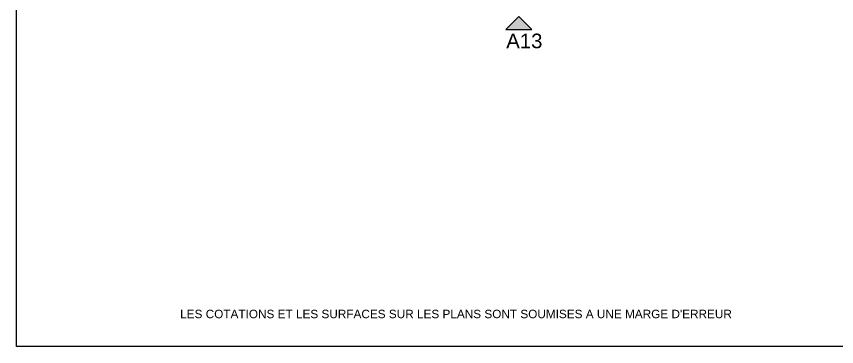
# Model space of a CAD drawing. Header units: centimetres. Extents: x -1838 to 162, y -111 to 1332.
# Drawn here: x -1838 to -573, y -111 to 398 of the extents above; entities that cross this region are included whole.
import ezdxf

# ---------------------------------------------------------------- set-up
doc = ezdxf.new("R2010")
doc.units = ezdxf.units.CM
doc.layers.add('FDPLAN_FDPLAN_FIX', color=8, linetype='Continuous', lineweight=25)
doc.styles.add('Arial', font='arial.ttf', dxfattribs={"height": 10})
doc.styles.add('Arial_1', font='arial.ttf', dxfattribs={"height": 7.5})

msp = doc.modelspace()

# ---------------------------------------------------------------- hatches: boundary and pattern name
at = {"layer": 'FDPLAN_FDPLAN_FIX'}
msp.add_hatch(color=256, dxfattribs=at).paths.add_polyline_path([(-1083, 378.4), (-1043, 378.4), (-1063, 398.4)], flags=0)

# ---------------------------------------------------------------- linework, layer by layer
msp.add_lwpolyline([(-1837.8, 1332), (162.2, 1332), (162.2, -110.8), (-1837.8, -110.8)], close=True)
msp.add_lwpolyline([(-1837.8, 1332), (162.2, 1332), (162.2, -110.8), (-1837.8, -110.8)], close=True)
for p, q in [((-1063, 398.4), (-1083, 378.4)), ((-1043, 378.4), (-1063, 398.4)), ((-1083, 378.4), (-1043, 378.4))]:
    msp.add_line(p, q, dxfattribs=at)

# ---------------------------------------------------------------- texts
at = {"layer": 'FDPLAN_FDPLAN_FIX', "insert": (-1082.3, 371.8), "char_height": 22.5, "width": 96.203, "attachment_point": 1, "style": 'Arial_1'}
msp.add_mtext('A13', dxfattribs=at)
at = {"layer": 'FDPLAN_FDPLAN_FIX', "lineweight": 13, "insert": (-1159.7, -54), "char_height": 13, "width": 1182.151, "attachment_point": 2, "line_spacing_factor": 0.941778, "style": 'Arial'}
msp.add_mtext("LES COTATIONS ET LES SURFACES SUR LES PLANS SONT SOUMISES A UNE MARGE D'ERREUR", dxfattribs=at)

doc.saveas('drawing.dxf')
